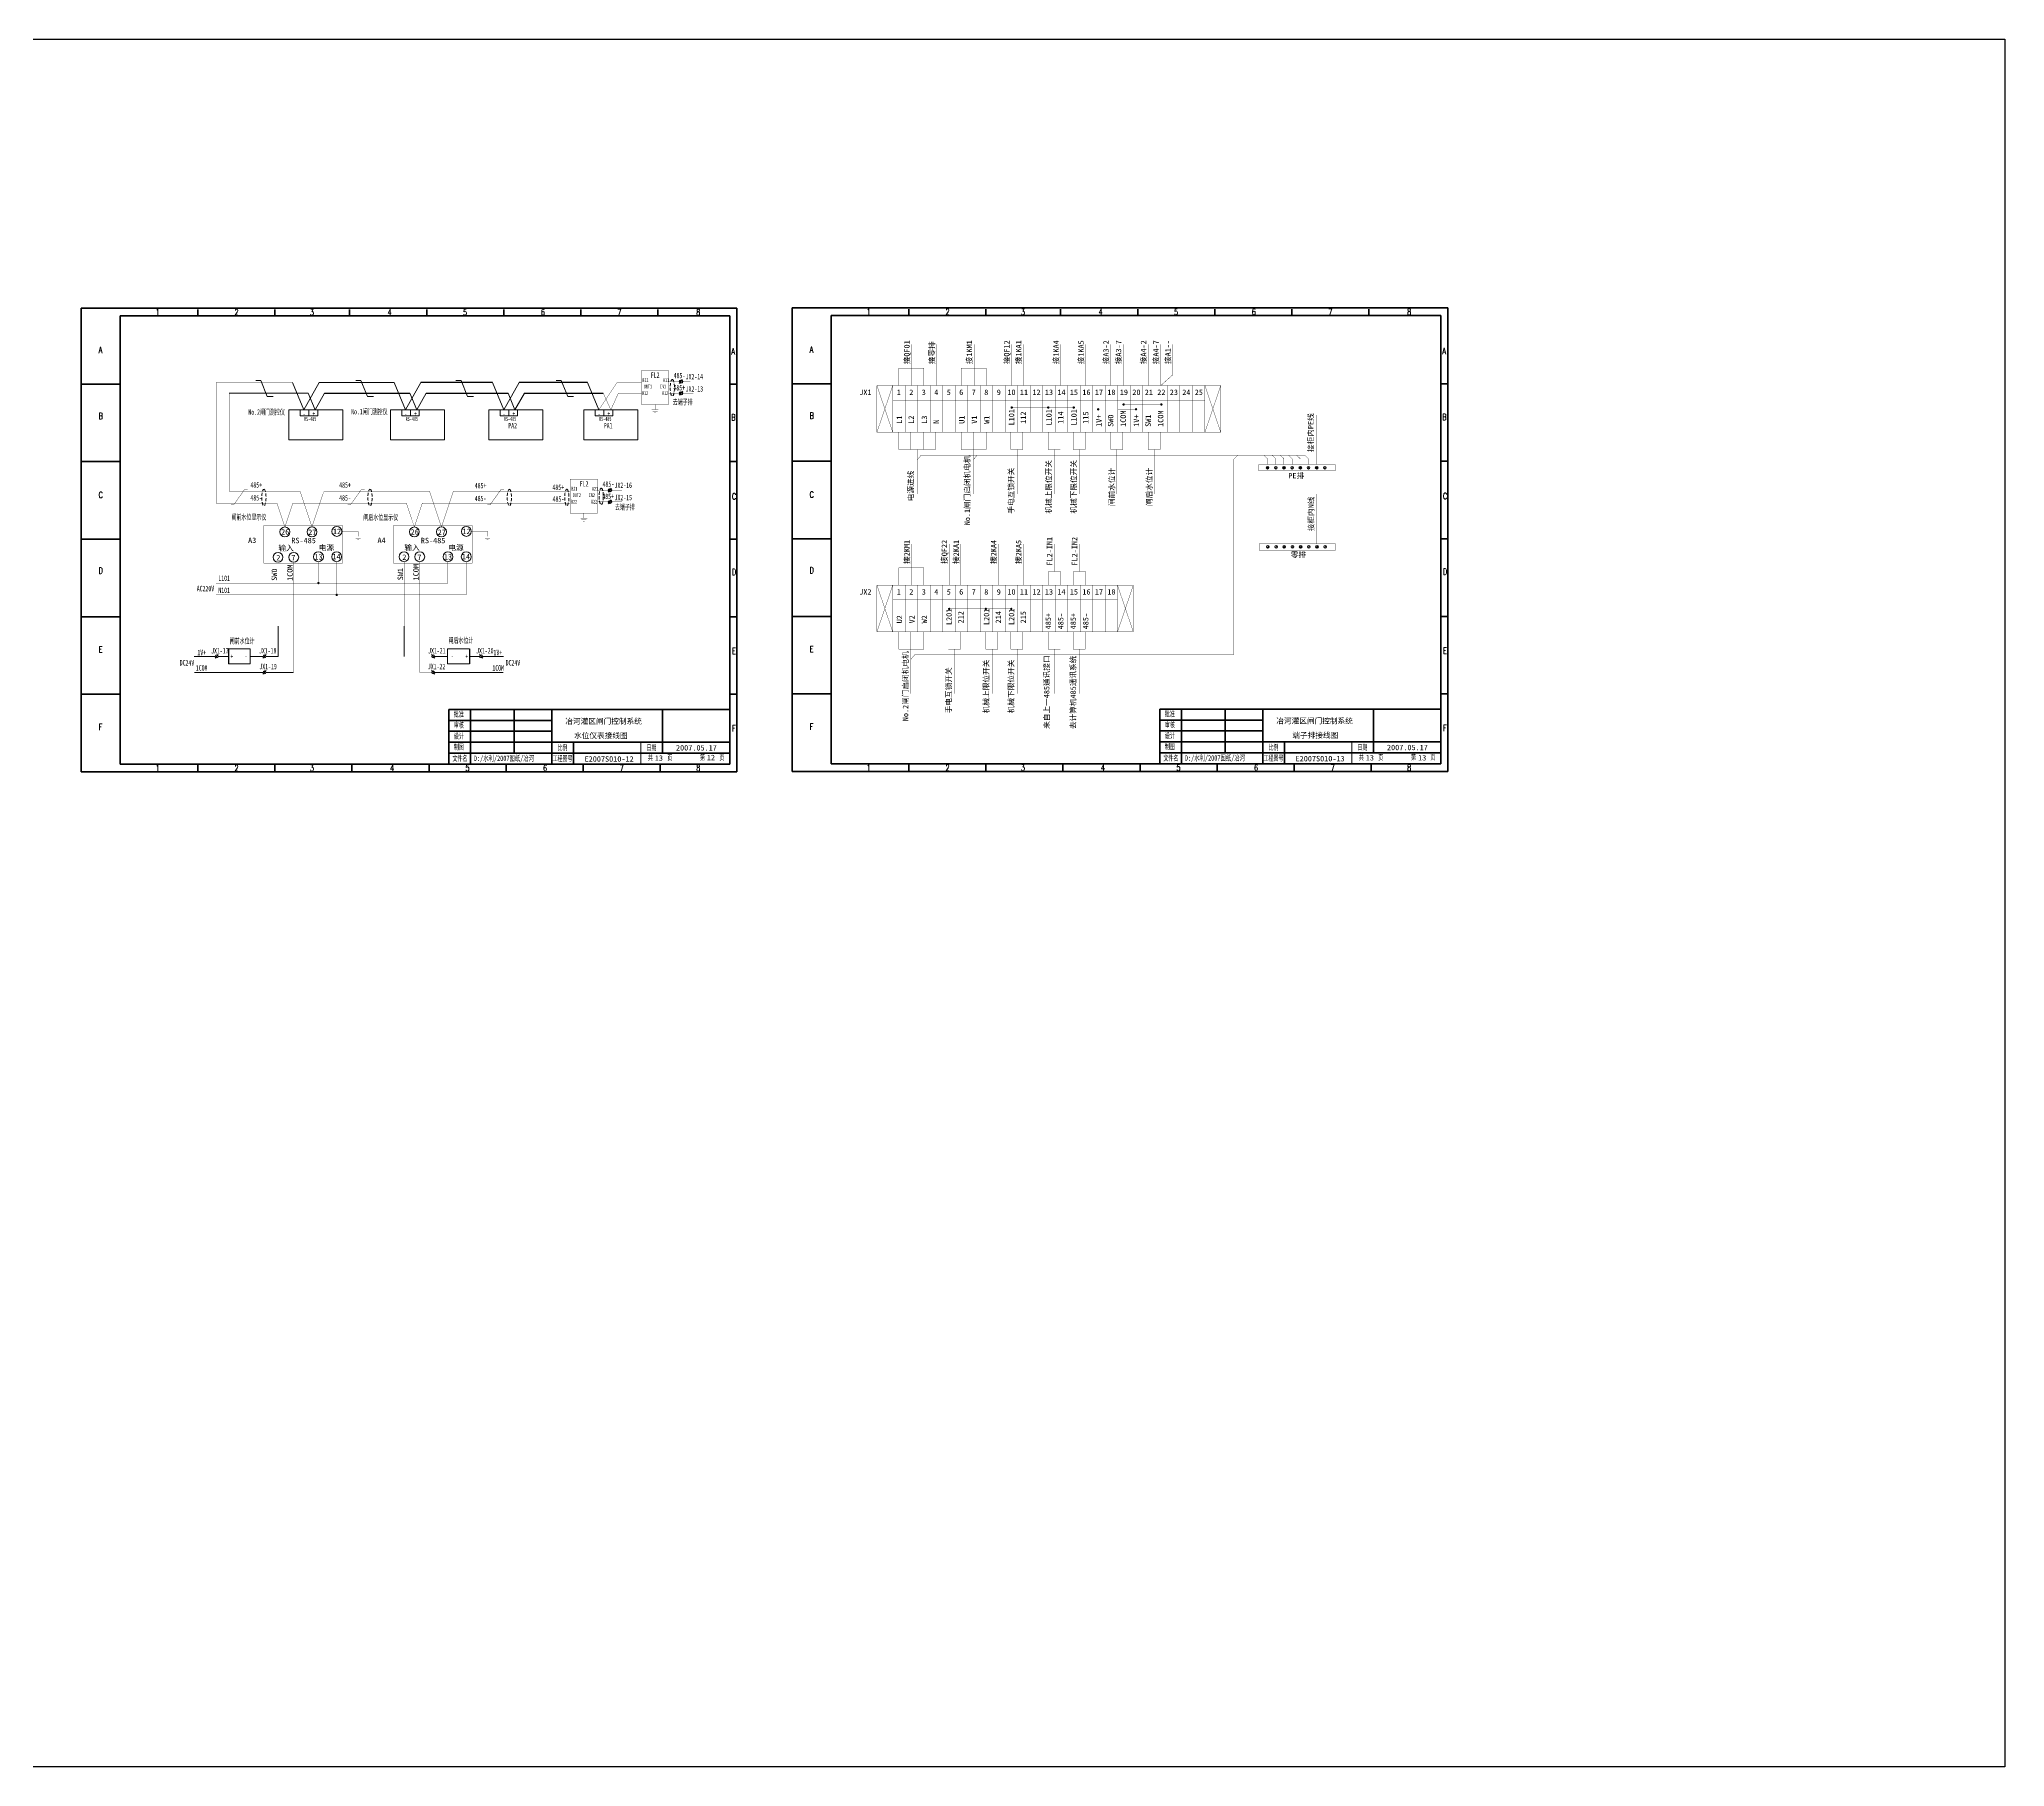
# Model space of a CAD drawing. Header units: millimetres. Extents: x 351 to 10319, y -5939 to 5511.
# Drawn here: x 5793 to 7052, y -5939 to -4833 of the extents above; entities that cross this region are included whole.
import ezdxf

# ---------------------------------------------------------------- set-up
doc = ezdxf.new("R2010")
doc.units = ezdxf.units.MM
doc.linetypes.add('DASHED', pattern=[0.75, 0.5, -0.25])
doc.layers.add('40', color=7, linetype='Continuous')
doc.layers.add('41', color=7, linetype='Continuous')
doc.styles.add('HZ', font='txt.shx', dxfattribs={"width": 0.65, "bigfont": 'hztxt.shx'})
doc.styles.add('song', font='SimSun.ttf', dxfattribs={"width": 0.65})
doc.styles.add('仿宋', font='SIMFANG.TTF', dxfattribs={"width": 0.65})

# ---------------------------------------------------------------- blocks, each defined once
blk = doc.blocks.new('A3图框')
at = {"color": 0, "lineweight": 50}
for p, q in [((167.9, 122.9), (-252.1, 122.9)), ((-177.4, 121.9), (-177.4, 117.9)), ((-128.1, 121.9), (-128.1, 117.9)), ((-80.2, 121.9), (-80.2, 117.9)), ((-30.8, 121.9), (-30.8, 117.9)), ((18.5, 121.9), (18.5, 117.9)), ((67.9, 121.9), (67.9, 117.9)), ((117.3, 121.9), (117.3, 117.9)), ((-227.1, 74.2), (-252.1, 74.2)), ((167.9, 74.2), (163.3, 74.2)), ((-227.1, 24.6), (-252.1, 24.6)), ((167.9, 24.6), (163.3, 24.6)), ((-227.1, -25.1), (-252.1, -25.1)), ((167.5, -25.1), (163.3, -25.1)), ((-227.1, -74.8), (-252.1, -74.8)), ((167.9, -74.8), (163.3, -74.8)), ((-227.1, -124.4), (-252.1, -124.4)), ((167.9, -124.4), (163.3, -124.4)), ((167.9, -174.1), (-252.1, -174.1)), ((-177.4, -169.1), (-177.4, -174.1)), ((-128.1, -169.1), (-128.1, -174.1)), ((-78.7, -169.1), (-78.7, -174.1)), ((-29.3, -169.1), (-29.3, -174.1)), ((20, -169.1), (20, -174.1)), ((69.4, -169.1), (69.4, -174.1)), ((118.8, -169.1), (118.8, -174.1))]:
    blk.add_line(p, q, dxfattribs=at)
at = {"lineweight": 20}
blk.add_line((106.3, -155.1), (106.3, -169.1), dxfattribs=at)
at = {"layer": '40', "color": 0, "lineweight": 50}
for p, q in [((163.3, 117.9), (-227.1, 117.9)), ((163.3, -169.1), (163.3, 117.9)), ((-16.7, -134.1), (163.3, -134.1)), ((-16.7, -169.1), (-16.7, -134.1)), ((-2.7, -169.1), (-2.7, -134.1)), ((25.3, -162.1), (25.3, -134.1)), ((49.3, -169.1), (49.3, -134.1)), ((120.3, -162.1), (120.3, -134.1)), ((-16.7, -141.1), (49.3, -141.1)), ((-16.7, -148.1), (49.3, -148.1)), ((-16.7, -155.1), (163.3, -155.1)), ((-16.7, -162.1), (163.3, -162.1)), ((63.3, -169.1), (63.3, -155.1)), ((63.3, -169.1), (63.3, -155.1)), ((120.3, -162.1), (120.3, -155.1)), ((-227.1, -169.1), (163.3, -169.1))]:
    blk.add_line(p, q, dxfattribs=at)
at = {"layer": '41', "color": 0, "lineweight": 50}
for p, q in [((-252.1, 122.9), (-252.1, -174.1)), ((-227.1, 117.9), (-227.1, -169.1)), ((167.9, 122.9), (167.9, -174.1))]:
    blk.add_line(p, q, dxfattribs=at)
at = {"color": 0, "lineweight": 50, "style": 'HZ', "width": 0.75}
for s, p in [('1', (-204.5, 118.3)), ('2', (-153.9, 118.3)), ('3', (-105.6, 118.3)), ('4', (-55.8, 118.3)), ('5', (-7.5, 118.3)), ('6', (42.3, 118.3)), ('7', (91.3, 118.3)), ('8', (141.8, 118.3)), ('A', (-241, 94.1)), ('A', (164.3, 93.2)), ('B', (-241, 51.8)), ('B', (164.3, 50.9)), ('C', (-241, 1.3)), ('C', (164.7, 0.3)), ('D', (-241, -47.2)), ('D', (164.7, -48.1)), ('E', (-241, -97.7)), ('E', (164.7, -98.7)), ('F', (-241, -147.3)), ('F', (164.7, -148.2)), ('1', (-204.5, -173.6)), ('2', (-153.9, -173.6)), ('3', (-105.6, -173.6)), ('4', (-54.3, -173.6)), ('5', (-6, -173.6)), ('6', (43.7, -173.6)), ('7', (92.8, -173.6)), ('8', (141.8, -173.6))]:
    blk.add_text(s, height=4, dxfattribs=at).set_placement(p)
at = {"layer": '41', "color": 0, "lineweight": 20, "style": '仿宋', "width": 0.65}
for s, p in [('批准', (-13.4, -138.9)), ('设计', (-13.4, -152.9)), ('审核', (-13.4, -145.9)), ('文件名', (-14.3, -167.2)), ('制图', (-13.4, -159.9)), ('工程图号', (49.8, -167.2)), ('比例', (53, -160.3)), ('日期', (110, -160.3)), ('共     页', (110.8, -166.8)), ('第     页', (144.2, -166.6))]:
    blk.add_text(s, height=3.5, dxfattribs=at).set_placement(p)
blk = doc.blocks.new('接地')
at = {"const_width": 0.202}
for points in [[(-2.2, 1.1), (2.2, 1.1)], [(-1.6, 0), (1.6, 0)], [(0, 4.3), (0, 1.1)], [(-0.5, -1.1), (0.5, -1.1)]]:
    blk.add_lwpolyline(points, dxfattribs=at)
at = {"flags": 9}
blk.add_attdef('S', (0, 4.3), '', height=0.0000576, dxfattribs=at)
blk = doc.blocks.new('辅助符号2')
blk.add_line((-1, 6.1), (1.5, 4.1))
at = {"const_width": 0.202}
blk.add_lwpolyline([(0.2, 4.2), (0.2, -2.6)], dxfattribs=at)
blk.add_circle((0.2, 5.1), 0.96)
at = {"flags": 9}
blk.add_attdef('S', (0.2, 6.1), '', height=0.0000576, dxfattribs=at)

msp = doc.modelspace()

# ---------------------------------------------------------------- linework, layer by layer
at = {"color": 0, "lineweight": 20}
for p, q in [((5914.999, -5059.73), (5965.658, -5059.73)), ((5931.999, -5051.596), (5935.284, -5051.596)), ((5935.284, -5051.596), (5939.39, -5061.721)), ((5955.633, -5052.934), (5962.822, -5070.361)), ((5962.822, -5070.361), (5972.722, -5052.934)), ((5965.658, -5059.73), (5970.043, -5070.361)), ((5970.043, -5070.361), (5976.082, -5059.73)), ((5972.722, -5052.934), (6020.703, -5052.934)), ((5996.148, -5051.596), (5999.433, -5051.596)), ((5999.433, -5051.596), (6003.539, -5061.721)), ((6020.703, -5052.934), (6027.892, -5070.361)), ((6027.892, -5070.361), (6037.793, -5052.934)), ((6030.728, -5059.73), (6035.114, -5070.361)), ((6035.114, -5070.361), (6041.153, -5059.73)), ((6060.296, -5051.596), (6063.581, -5051.596)), ((6063.581, -5051.596), (6067.687, -5061.721)), ((6083.684, -5052.934), (6090.872, -5070.361)), ((6090.872, -5070.361), (6100.773, -5052.934)), ((6093.709, -5059.73), (6098.094, -5070.361)), ((6098.094, -5070.361), (6104.133, -5059.73)), ((6124.445, -5051.596), (6127.729, -5051.596)), ((6127.729, -5051.596), (6131.835, -5061.721)), ((6144.627, -5052.934), (6151.816, -5070.361)), ((5939.39, -5061.721), (5943.222, -5061.721)), ((5966.094, -5074.14), (5966.094, -5070.423)), ((6003.539, -5061.721), (6007.371, -5061.721)), ((6031.164, -5074.14), (6031.164, -5070.423)), ((6067.687, -5061.721), (6071.519, -5061.721)), ((6094.144, -5074.14), (6094.144, -5070.423)), ((6131.835, -5061.721), (6135.668, -5061.721)), ((6151.816, -5070.361), (6151.816, -5070.361)), ((6155.088, -5074.14), (6155.088, -5070.423)), ((5946.284, -5208.843), (5946.284, -5228.214)), ((6027.003, -5208.843), (6027.003, -5228.214)), ((5906.087, -5228.214), (5892.633, -5228.214)), ((5905.98, -5229.353), (5908.032, -5227.076)), ((5914.469, -5228.214), (5907.926, -5228.214)), ((5928.545, -5228.214), (5936.753, -5228.214)), ((5936.646, -5229.353), (5938.698, -5227.076)), ((5938.591, -5228.214), (5946.284, -5228.214)), ((6046.722, -5229.353), (6044.67, -5227.076)), ((6054.824, -5228.214), (6046.615, -5228.214)), ((6068.899, -5228.214), (6075.443, -5228.214)), ((6077.388, -5229.353), (6075.336, -5227.076)), ((6077.281, -5228.214), (6090.735, -5228.214)), ((5892.838, -5238.516), (5936.754, -5238.516)), ((5898.875, -5238.516), (5901.998, -5238.516)), ((5936.646, -5239.609), (5938.698, -5237.332)), ((5938.59, -5238.516), (5956.082, -5238.516)), ((6046.722, -5239.609), (6044.67, -5237.332)), ((6090.531, -5238.516), (6046.614, -5238.516)), ((6084.494, -5238.516), (6081.37, -5238.516))]:
    msp.add_line(p, q, dxfattribs=at)
for p, q in [((5976.082, -5059.73), (6030.728, -5059.73)), ((6083.684, -5052.934), (6037.793, -5052.934)), ((6041.153, -5059.73), (6093.709, -5059.73)), ((6144.627, -5052.934), (6100.773, -5052.934)), ((6104.133, -5059.73), (6154.652, -5059.73)), ((5914.469, -5223.361), (5914.469, -5232.956)), ((6068.899, -5223.361), (6068.899, -5232.956))]:
    msp.add_line(p, q)
msp.add_lwpolyline([(2031.384, -4833.095), (7052.34, -4833.095), (7052.34, -5939.234), (2031.384, -5939.234)], close=True)
at = {"const_width": 0.2}
for points in [[(6196.402, -5045.181), (6196.402, -5066.898), (6179.035, -5066.898), (6179.035, -5045.181), (6196.402, -5045.181)], [(6150.85, -5114.726), (6150.85, -5136.442), (6133.483, -5136.442), (6133.483, -5114.726), (6150.85, -5114.726)]]:
    msp.add_lwpolyline(points, close=True, dxfattribs=at)
at = {"lineweight": 20}
for points, const_width in [([(6511.736, -5054.855), (6519.258, -5048.087)], 0.2), ([(6196.402, -5052.934), (6196.514, -5052.934)], 0.2), ([(6196.402, -5060.507), (6196.549, -5060.507)], 0.2), ([(6196.499, -5052.28), (6203.493, -5052.28)], 0.2), ([(6196.549, -5059.726), (6203.537, -5059.726)], 0.2), ([(6205.414, -5052.28), (6210.468, -5052.28)], 0.2), ([(6205.458, -5059.726), (6209.815, -5059.726)], 0.2), ([(6416.299, -5068.885), (6456, -5068.893)], 0.2), ([(6471.682, -5070.038), (6495.892, -5070.026)], 0.2), ([(6487.559, -5066.908), (6512.143, -5066.908)], 0.2), ([(6558.505, -5227.227), (6558.505, -5102.064), (6561.17, -5099.395)], 0.2), ([(5906.545, -5122.479), (5906.586, -5122.479)], 0.2), ([(5914.999, -5122.479), (5960.403, -5122.479)], 0.2), ([(5926.87, -5121.412), (5924.88, -5121.412), (5917.984, -5131.063), (5916.077, -5131.063)], 0.2), ([(5968.033, -5145.337), (5960.403, -5122.479)], 0.2), ([(5968.033, -5145.337), (5975.662, -5122.479)], 0.2), ([(5975.662, -5122.479), (5986.131, -5122.479)], 0.2), ([(5986.131, -5122.479), (6043.364, -5122.479)], 0.2), ([(6001.723, -5121.368), (5999.733, -5121.368), (5992.837, -5131.02), (5990.929, -5131.02)], 0.2), ([(6050.994, -5145.337), (6043.364, -5122.479)], 0.2), ([(6050.994, -5145.337), (6058.623, -5122.479)], 0.2), ([(6058.623, -5122.479), (6089.266, -5122.479)], 0.2), ([(6091.074, -5121.454), (6089.084, -5121.454), (6082.188, -5131.106), (6080.281, -5131.106)], 0.2), ([(6089.266, -5122.479), (6123.531, -5122.479)], 0.2), ([(6121.576, -5122.479), (6133.483, -5122.479)], 0.2), ([(6150.85, -5122.479), (6150.963, -5122.479)], 0.2), ([(6150.948, -5121.825), (6157.942, -5121.825)], 0.2), ([(6159.863, -5121.825), (6164.917, -5121.825)], 0.2), ([(5906.545, -5130.052), (5945.568, -5130.052)], 0.2), ([(5950.679, -5145.365), (5945.568, -5130.052)], 0.2), ([(5950.679, -5145.365), (5955.79, -5130.052)], 0.2), ([(5955.79, -5130.052), (5986.131, -5130.052)], 0.2), ([(5986.131, -5130.052), (6028.528, -5130.052)], 0.2), ([(6033.639, -5145.365), (6028.528, -5130.052)], 0.2), ([(6033.639, -5145.365), (6038.75, -5130.052)], 0.2), ([(6038.75, -5130.052), (6089.266, -5130.052)], 0.2), ([(6089.266, -5130.052), (6101.703, -5130.052)], 0.2), ([(6101.703, -5130.052), (6133.483, -5130.052)], 0.2), ([(6150.85, -5130.052), (6150.998, -5130.052)], 0.2), ([(6150.998, -5129.27), (6157.986, -5129.27)], 0.2), ([(6159.907, -5129.27), (6164.264, -5129.27)], 0.2), ([(5937.24, -5144.507), (5987.647, -5144.507), (5987.647, -5168.517), (5937.24, -5168.542), (5937.24, -5144.507)], 0.25), ([(5987.122, -5148.149), (5997.566, -5148.149)], 0.2), ([(6020.201, -5144.507), (6070.608, -5144.507), (6070.608, -5168.517), (6020.201, -5168.542), (6020.201, -5144.507)], 0.25), ([(6070.083, -5148.149), (6080.526, -5148.149)], 0.2), ([(5946.284, -5167.937), (5946.284, -5208.843)], 0.2), ([(5956.365, -5167.937), (5956.365, -5208.843)], 0.2), ([(5972.169, -5167.612), (5972.169, -5181.286)], 0.2), ([(5983.884, -5167.612), (5983.884, -5188.859)], 0.2), ([(6027.003, -5167.612), (6027.003, -5208.843)], 0.2), ([(6037.085, -5167.612), (6037.085, -5208.843)], 0.2), ([(6055.13, -5167.612), (6055.13, -5181.286)], 0.2), ([(6066.845, -5167.612), (6066.845, -5188.859)], 0.2), ([(5906.545, -5181.286), (6055.13, -5181.286)], 0.2), ([(5906.545, -5188.859), (6066.845, -5188.859)], 0.2), ([(6376.252, -5197.858), (6416, -5197.866)], 0.2), ([(5956.365, -5208.843), (5956.365, -5238.516)], 0.2), ([(6037.085, -5208.843), (6037.085, -5238.516)], 0.2)]:
    msp.add_lwpolyline(points, dxfattribs=dict(at, const_width=const_width))
at = {"const_width": 0.2}
for points in [[(5914.999, -5052.934), (5908.794, -5052.934), (5906.586, -5052.934), (5906.586, -5130.052)], [(5914.344, -5052.934), (5955.633, -5052.934), (5962.822, -5070.361)], [(5914.999, -5059.73), (5914.999, -5122.479)], [(5914.999, -5059.73), (5965.658, -5059.73)], [(5931.999, -5051.596), (5935.284, -5051.596), (5939.39, -5061.721), (5943.222, -5061.721)], [(6151.816, -5070.361), (6151.816, -5070.361), (6151.816, -5070.361), (6144.627, -5052.934), (6100.773, -5052.934), (6090.872, -5070.361), (6083.684, -5052.934), (6037.793, -5052.934), (6027.892, -5070.361), (6020.703, -5052.934), (5972.722, -5052.934), (5962.822, -5070.361)], [(5965.658, -5059.73), (5970.043, -5070.361), (5976.082, -5059.73), (6030.728, -5059.73), (6035.114, -5070.361), (6041.153, -5059.73), (6093.709, -5059.73), (6098.094, -5070.361), (6104.133, -5059.73), (6154.652, -5059.73), (6159.508, -5070.361), (6159.508, -5070.361), (6159.508, -5070.361)], [(5996.148, -5051.596), (5999.433, -5051.596), (6003.539, -5061.721), (6007.371, -5061.721)], [(6060.296, -5051.596), (6063.581, -5051.596), (6067.687, -5061.721), (6071.519, -5061.721)], [(6124.445, -5051.596), (6127.729, -5051.596), (6131.835, -5061.721), (6135.668, -5061.721)], [(6151.816, -5070.361), (6163.405, -5052.934), (6179.035, -5052.934)], [(6159.508, -5070.361), (6164.273, -5059.73), (6179.035, -5059.73)], [(6439.736, -5173.984), (6447.736, -5173.984)], [(6455.736, -5173.984), (6463.736, -5173.984)], [(5946.284, -5208.843), (5946.284, -5228.214), (5938.591, -5228.214)], [(6027.003, -5208.843), (6027.003, -5228.214), (6027.003, -5228.214)], [(5914.469, -5223.361), (5928.545, -5223.361), (5928.545, -5232.956), (5914.469, -5232.956), (5914.469, -5223.361)], [(6068.899, -5223.361), (6054.824, -5223.361), (6054.824, -5232.956), (6068.899, -5232.956), (6068.899, -5223.361)], [(5892.633, -5228.214), (5906.087, -5228.214)], [(5907.925, -5228.199), (5914.469, -5228.199)], [(5928.545, -5228.214), (5936.753, -5228.214)], [(6027.003, -5228.214), (6044.777, -5228.214)], [(6054.824, -5228.214), (6046.615, -5228.214)], [(6075.443, -5228.199), (6068.899, -5228.199)], [(6090.735, -5228.214), (6077.281, -5228.214)], [(5892.838, -5238.516), (5936.754, -5238.516)], [(5938.59, -5238.516), (5956.365, -5238.516)], [(6037.085, -5238.516), (6044.778, -5238.516)], [(6090.531, -5238.516), (6046.614, -5238.516)]]:
    msp.add_lwpolyline(points, dxfattribs=at)
at = {"color": 0, "lineweight": 20}
for points in [[(5953.203, -5070.361), (5987.824, -5070.361), (5987.824, -5089.589), (5953.203, -5089.589)], [(5960.476, -5070.423), (5971.712, -5070.423), (5971.712, -5074.14), (5960.476, -5074.14)], [(6018.274, -5070.361), (6052.895, -5070.361), (6052.895, -5089.589), (6018.274, -5089.589)], [(6025.546, -5070.423), (6036.782, -5070.423), (6036.782, -5074.14), (6025.546, -5074.14)], [(6081.254, -5070.361), (6115.875, -5070.361), (6115.875, -5089.589), (6081.254, -5089.589)], [(6088.526, -5070.423), (6099.762, -5070.423), (6099.762, -5074.14), (6088.526, -5074.14)], [(6142.197, -5070.361), (6176.818, -5070.361), (6176.818, -5089.589), (6142.197, -5089.589)], [(6149.47, -5070.423), (6160.706, -5070.423), (6160.706, -5074.14), (6149.47, -5074.14)]]:
    msp.add_lwpolyline(points, close=True, dxfattribs=at)
at = {"lineweight": 20, "const_width": 0.75}
for points in [[(6415.924, -5068.885, 1), (6416.674, -5068.885, 1)], [(6439.3, -5068.885, 1), (6440.05, -5068.885, 1)], [(6455.625, -5068.893, 1), (6456.375, -5068.893, 1)], [(6471.307, -5070.038, 1), (6472.057, -5070.038, 1)], [(6487.559, -5066.92, 1), (6488.309, -5066.92, 1)], [(6495.517, -5070.026, 1), (6496.267, -5070.026, 1)], [(6511.768, -5066.908, 1), (6512.518, -5066.908, 1)], [(5971.794, -5181.286, 1), (5972.544, -5181.286, 1)], [(5983.509, -5188.859, 1), (5984.259, -5188.859, 1)], [(6375.877, -5197.858, 1), (6376.627, -5197.858, 1)], [(6399.3, -5197.858, 1), (6400.05, -5197.858, 1)], [(6415.625, -5197.866, 1), (6416.375, -5197.866, 1)]]:
    msp.add_lwpolyline(points, format="xyb", close=True, dxfattribs=at)
at = {"color": 0, "lineweight": 20}
for points in [[(5914.469, -5223.361), (5928.545, -5223.361), (5928.545, -5232.956), (5914.469, -5232.956)], [(6068.899, -5223.361), (6054.824, -5223.361), (6054.824, -5232.956), (6068.899, -5232.956)]]:
    msp.add_lwpolyline(points, dxfattribs=at)
at = {"lineweight": 20}
for centre in [(5950.679, -5148.527), (5968.033, -5148.499), (5983.961, -5148.222), (6033.639, -5148.527), (6050.994, -5148.499), (6066.922, -5148.222), (5946.284, -5164.775), (5956.365, -5164.775), (5972.211, -5164.451), (5983.884, -5164.451), (6027.003, -5164.451), (6037.085, -5164.451), (6055.171, -5164.451), (6066.845, -5164.451)]:
    msp.add_circle(centre, 3.162, dxfattribs=at)
at = {"color": 0, "lineweight": 20}
for centre in [(5907.006, -5228.214), (5937.672, -5228.214), (6045.696, -5228.214), (6076.362, -5228.214), (5937.672, -5238.471), (6045.696, -5238.471)]:
    msp.add_circle(centre, 0.919, dxfattribs=at)
at = {"linetype": 'DASHED', "lineweight": 20, "ltscale": 4}
for centre in [(6198.874, -5056.246), (5937.261, -5126.509), (6005.217, -5126.509), (6094.471, -5126.509), (6131.294, -5126.478), (6153.323, -5125.791)]:
    msp.add_ellipse(centre, major_axis=(0, 5.253), ratio=0.25714078, dxfattribs=at)
at = {"layer": '40', "lineweight": 20, "ltscale": 10}
for p, q in [((6580.712, -5106.713), (6579.697, -5108.121)), ((6585.949, -5106.713), (6584.934, -5108.121)), ((6591.186, -5106.713), (6590.171, -5108.121)), ((6596.423, -5106.713), (6595.408, -5108.121)), ((6601.66, -5106.713), (6600.645, -5108.121)), ((6606.897, -5106.713), (6605.882, -5108.121)), ((6612.135, -5106.713), (6611.119, -5108.121)), ((6617.372, -5106.713), (6616.356, -5108.121)), ((6580.916, -5157.436), (6579.901, -5158.845)), ((6586.153, -5157.436), (6585.138, -5158.845)), ((6591.39, -5157.436), (6590.375, -5158.845)), ((6596.627, -5157.436), (6595.612, -5158.845)), ((6601.864, -5157.436), (6600.849, -5158.845)), ((6607.101, -5157.436), (6606.086, -5158.845)), ((6612.338, -5157.436), (6611.323, -5158.845)), ((6617.575, -5157.436), (6616.56, -5158.845))]:
    msp.add_line(p, q, dxfattribs=at)
at = {"layer": '40', "lineweight": 20, "ltscale": 10, "const_width": 0.2}
for points in [[(6352.197, -5043.6), (6352.197, -5028.488)], [(6368.211, -5054.869), (6368.211, -5028.488)], [(6392.197, -5043.6), (6392.197, -5028.488)], [(6416.181, -5054.869), (6416.181, -5028.488)], [(6423.736, -5054.869), (6423.736, -5028.488)], [(6447.736, -5054.869), (6447.736, -5028.488)], [(6463.736, -5054.869), (6463.736, -5028.488)], [(6479.736, -5054.869), (6479.736, -5028.488)], [(6487.736, -5054.869), (6487.736, -5028.488)], [(6503.736, -5054.869), (6503.736, -5028.488)], [(6511.736, -5054.869), (6511.736, -5028.488)], [(6519.258, -5048.087), (6519.258, -5028.488)], [(6343.93, -5054.855), (6343.93, -5043.6)], [(6359.939, -5054.85), (6359.939, -5043.656), (6343.93, -5043.656)], [(6352.197, -5054.855), (6352.197, -5043.6)], [(6383.93, -5054.855), (6383.93, -5043.6)], [(6399.939, -5054.85), (6399.939, -5043.656), (6383.93, -5043.656)], [(6392.197, -5054.855), (6392.197, -5043.6)], [(6329.949, -5054.855), (6550.151, -5054.855)], [(6329.949, -5054.855), (6366.689, -5054.855)], [(6329.949, -5084.67), (6340.05, -5054.855)], [(6329.949, -5054.855), (6340.05, -5084.67)], [(6329.949, -5054.855), (6329.949, -5084.67)], [(6340.05, -5054.855), (6340.05, -5084.67)], [(6348.05, -5054.855), (6348.05, -5084.67)], [(6356.05, -5054.855), (6356.05, -5084.67)], [(6364.05, -5054.855), (6364.05, -5084.67)], [(6372.05, -5054.855), (6372.05, -5084.67)], [(6380.05, -5054.855), (6380.05, -5084.67)], [(6388.05, -5054.855), (6388.05, -5084.67)], [(6396.05, -5054.855), (6396.05, -5084.67)], [(6404.05, -5054.855), (6404.05, -5084.67)], [(6412.05, -5054.855), (6412.05, -5084.67)], [(6420.05, -5054.855), (6420.05, -5084.67)], [(6428.05, -5054.855), (6428.05, -5084.67)], [(6436.05, -5054.855), (6436.05, -5084.67)], [(6444.05, -5054.855), (6444.05, -5084.67)], [(6452.05, -5054.855), (6452.05, -5084.67)], [(6460.05, -5054.855), (6460.05, -5084.67)], [(6468.05, -5054.855), (6468.05, -5084.67)], [(6476.05, -5054.855), (6476.05, -5084.67)], [(6484.05, -5054.855), (6484.05, -5084.67)], [(6492.05, -5054.855), (6492.05, -5084.67)], [(6500.05, -5054.855), (6500.05, -5084.67)], [(6508.05, -5054.855), (6508.05, -5084.67)], [(6516.05, -5054.855), (6516.05, -5084.67)], [(6524.05, -5054.855), (6524.05, -5084.67)], [(6532.05, -5054.855), (6532.05, -5084.67)], [(6540.05, -5054.855), (6540.05, -5084.67)], [(6540.05, -5054.855), (6550.151, -5084.67)], [(6540.05, -5084.67), (6550.151, -5054.855)], [(6540.05, -5054.855), (6540.05, -5084.67)], [(6550.151, -5054.855), (6550.151, -5084.67)], [(6340.05, -5064.242), (6540.05, -5064.242)], [(6611.539, -5105.502), (6611.539, -5073.574)], [(6550.151, -5084.67), (6329.949, -5084.67)], [(6343.992, -5084.589), (6343.992, -5095.783), (6367.525, -5095.783), (6367.525, -5084.67)], [(6351.734, -5084.584), (6351.734, -5095.839)], [(6360.002, -5084.584), (6360.002, -5095.839)], [(6383.992, -5084.589), (6383.992, -5095.783), (6400.002, -5095.783)], [(6391.734, -5084.584), (6391.734, -5095.839)], [(6400.002, -5084.584), (6400.002, -5095.839)], [(6415.671, -5084.589), (6415.671, -5095.783), (6423.414, -5095.783)], [(6423.414, -5084.584), (6423.414, -5095.839)], [(6439.671, -5084.589), (6439.671, -5095.783), (6447.414, -5095.783)], [(6447.414, -5084.584), (6447.414, -5095.839)], [(6455.671, -5084.589), (6455.671, -5095.783), (6463.414, -5095.783)], [(6463.414, -5084.584), (6463.414, -5095.839)], [(6479.671, -5084.589), (6479.671, -5095.783), (6487.414, -5095.783)], [(6487.414, -5084.584), (6487.414, -5095.839)], [(6503.671, -5084.589), (6503.671, -5095.783), (6511.414, -5095.783)], [(6511.414, -5084.584), (6511.414, -5095.839)], [(6355.928, -5095.792), (6355.928, -5124.303)], [(6391.734, -5095.839), (6391.734, -5124.303)], [(6419.689, -5095.839), (6419.689, -5124.303)], [(6443.689, -5095.839), (6443.689, -5124.303)], [(6459.689, -5095.839), (6459.689, -5124.303)], [(6483.689, -5095.839), (6483.689, -5124.303)], [(6507.689, -5095.839), (6507.689, -5124.303)], [(6355.928, -5102.26), (6358.298, -5099.395)], [(6358.298, -5099.395), (6603.987, -5099.395)], [(6391.734, -5102.26), (6394.104, -5099.395)], [(6580.2, -5105.511), (6580.2, -5101.741), (6577.801, -5099.395)], [(6585.437, -5105.511), (6585.437, -5101.741), (6583.039, -5099.395)], [(6590.674, -5105.511), (6590.674, -5101.741), (6588.276, -5099.395)], [(6595.911, -5105.511), (6595.911, -5101.741), (6593.513, -5099.395)], [(6601.148, -5105.511), (6601.148, -5101.741), (6598.75, -5099.395)], [(6606.385, -5105.511), (6606.385, -5101.741), (6603.987, -5099.395)], [(6611.743, -5156.226), (6611.743, -5124.297)], [(6352.197, -5171.432), (6352.197, -5156.32)], [(6376.181, -5182.701), (6376.181, -5156.32)], [(6383.736, -5182.701), (6383.736, -5156.32)], [(6407.736, -5182.701), (6407.736, -5156.32)], [(6423.736, -5182.701), (6423.736, -5156.32)], [(6443.736, -5173.984), (6443.736, -5156.32)], [(6459.736, -5173.984), (6459.736, -5156.32)], [(6343.93, -5182.687), (6343.93, -5171.432)], [(6359.939, -5182.682), (6359.939, -5171.488), (6343.93, -5171.488)], [(6352.197, -5182.687), (6352.197, -5171.432)], [(6439.736, -5182.701), (6439.736, -5173.984)], [(6447.736, -5182.701), (6447.736, -5173.984)], [(6455.736, -5182.701), (6455.736, -5173.984)], [(6463.736, -5182.701), (6463.736, -5173.984)], [(6329.949, -5182.687), (6484.05, -5182.687)], [(6329.949, -5182.687), (6366.689, -5182.687)], [(6329.949, -5212.501), (6340.05, -5182.687)], [(6329.949, -5182.687), (6340.05, -5212.501)], [(6329.949, -5182.687), (6329.949, -5212.501)], [(6340.05, -5182.687), (6340.05, -5212.501)], [(6348.05, -5182.687), (6348.05, -5212.501)], [(6356.05, -5182.687), (6356.05, -5212.501)], [(6364.05, -5182.687), (6364.05, -5212.501)], [(6372.05, -5182.687), (6372.05, -5212.501)], [(6380.05, -5182.687), (6380.05, -5212.501)], [(6388.05, -5182.687), (6388.05, -5212.501)], [(6396.05, -5182.687), (6396.05, -5212.501)], [(6404.05, -5182.687), (6404.05, -5212.501)], [(6412.05, -5182.687), (6412.05, -5212.501)], [(6420.05, -5182.687), (6420.05, -5212.501)], [(6428.05, -5182.687), (6428.05, -5212.501)], [(6436.05, -5182.687), (6436.05, -5212.501)], [(6444.05, -5182.687), (6444.05, -5212.501)], [(6452.05, -5182.687), (6452.05, -5212.501)], [(6460.05, -5182.687), (6460.05, -5212.501)], [(6468.05, -5182.687), (6468.05, -5212.501)], [(6476.05, -5182.687), (6476.05, -5212.501)], [(6484.05, -5182.687), (6494.151, -5212.501)], [(6484.05, -5212.501), (6494.151, -5182.687)], [(6484.05, -5182.687), (6484.05, -5212.501)], [(6484.05, -5182.687), (6484.05, -5212.501)], [(6484.05, -5182.687), (6484.05, -5212.501)], [(6484.05, -5182.687), (6484.05, -5212.501)], [(6484.05, -5182.687), (6494.151, -5182.687)], [(6494.151, -5182.687), (6494.151, -5212.501)], [(6340.05, -5192.074), (6484.05, -5192.074)], [(6484.05, -5212.501), (6329.949, -5212.501)], [(6343.992, -5212.42), (6343.992, -5223.615), (6360.002, -5223.615)], [(6351.734, -5212.416), (6351.734, -5223.671)], [(6351.734, -5223.671), (6351.734, -5252.135)], [(6360.002, -5212.416), (6360.002, -5223.671)], [(6375.671, -5212.42), (6375.671, -5223.615), (6383.414, -5223.615)], [(6379.689, -5223.671), (6379.689, -5252.135)], [(6383.414, -5212.416), (6383.414, -5223.671)], [(6399.671, -5212.42), (6399.671, -5223.615), (6407.414, -5223.615)], [(6403.689, -5223.671), (6403.689, -5252.135)], [(6407.414, -5212.416), (6407.414, -5223.671)], [(6415.671, -5212.42), (6415.671, -5223.615), (6423.414, -5223.615)], [(6419.689, -5223.671), (6419.689, -5252.135)], [(6423.414, -5212.416), (6423.414, -5223.671)], [(6439.671, -5212.42), (6439.671, -5223.615), (6447.414, -5223.615)], [(6443.689, -5223.671), (6443.689, -5252.135)], [(6447.414, -5212.416), (6447.414, -5223.671)], [(6455.671, -5212.42), (6455.671, -5223.615), (6463.414, -5223.615)], [(6459.689, -5223.671), (6459.689, -5252.135)], [(6463.414, -5212.416), (6463.414, -5223.671)], [(6494.151, -5212.501), (6484.05, -5212.501)], [(6351.734, -5230.092), (6354.104, -5227.227)], [(6354.104, -5227.227), (6558.505, -5227.227)]]:
    msp.add_lwpolyline(points, dxfattribs=at)
for points in [[(6574.61, -5105.432), (6623.405, -5105.432), (6623.405, -5109.454), (6574.61, -5109.454), (6574.61, -5105.432)], [(6574.813, -5156.155), (6623.609, -5156.155), (6623.609, -5160.178), (6574.813, -5160.178), (6574.813, -5156.155)]]:
    msp.add_lwpolyline(points, close=True, dxfattribs=at)
at = {"layer": '40', "lineweight": 20, "ltscale": 10}
for centre in [(6580.205, -5107.417), (6585.442, -5107.417), (6590.679, -5107.417), (6595.916, -5107.417), (6601.153, -5107.417), (6606.39, -5107.417), (6611.627, -5107.417), (6616.864, -5107.417), (6580.409, -5158.14), (6585.646, -5158.14), (6590.883, -5158.14), (6596.12, -5158.14), (6601.357, -5158.14), (6606.594, -5158.14), (6611.831, -5158.14), (6617.068, -5158.14)]:
    msp.add_circle(centre, 0.868, dxfattribs=at)

# ---------------------------------------------------------------- block references
at = {"rotation": 90}
for p in [(6209.585, -5052.519), (6209.629, -5059.962), (6164.033, -5122.064), (6164.077, -5129.507)]:
    msp.add_blockref('辅助符号2', p, dxfattribs=at)
at = {"layer": '40', "lineweight": 20, "ltscale": 10}
for name, p in [('A3图框', (6072.363, -5128.113)), ('A3图框', (6527.802, -5127.894)), ('接地', (6187.804, -5071.219)), ('接地', (6142.253, -5140.764)), ('接地', (5997.566, -5152.47)), ('接地', (6080.526, -5152.47))]:
    msp.add_blockref(name, p, dxfattribs=at)

# ---------------------------------------------------------------- texts
at = {"lineweight": 9, "style": 'song'}
for s, p in [('接QF01', (6350.874, -5041.185)), ('接零排', (6366.888, -5041.185)), ('接1KM1', (6390.874, -5041.185)), ('接QF12', (6414.857, -5041.185)), ('接1KA1', (6422.412, -5041.185)), ('接1KA4', (6446.412, -5041.185)), ('接1KA5', (6462.412, -5041.185)), ('接A3-2', (6478.412, -5041.185)), ('接A3-7', (6486.412, -5041.185)), ('接A4-2', (6502.412, -5041.185)), ('接A4-7', (6510.412, -5041.185)), ('接A1--', (6518.109, -5041.01)), ('L101', (6417.852, -5080.323)), ('112', (6425.407, -5079.279)), ('L101', (6441.852, -5080.395)), ('114', (6449.407, -5079.279)), ('L101', (6457.852, -5080.395)), ('115', (6465.407, -5079.279)), ('1COM', (6489.407, -5081.251)), ('1COM', (6513.407, -5081.251)), ('L1', (6346.042, -5079.279)), ('L2', (6353.597, -5079.279)), ('L3', (6362.042, -5079.279)), ('N', (6369.597, -5079.279)), ('U1', (6386.042, -5079.279)), ('V1', (6394.042, -5079.279)), ('W1', (6402.042, -5079.279)), ('1V+', (6473.852, -5081.251)), ('SW0', (6481.407, -5081.251)), ('1V+', (6497.852, -5081.251)), ('SW1', (6505.407, -5081.251)), ('接柜内PE线', (6609.578, -5097.411)), ('电源进线', (6353.371, -5128.919)), ('No.1闸门启闭机电机', (6389.493, -5144.281)), ('手电互锁开关', (6417.656, -5136.799)), ('机械上限位开关', (6441.656, -5136.799)), ('机械下限位开关', (6457.656, -5136.799)), ('闸前水位计', (6482.16, -5132.008)), ('闸后水位计', (6506.16, -5132.008)), ('接柜内N线', (6609.782, -5148.134)), ('接2KM1', (6350.874, -5169.017)), ('接QF22', (6374.857, -5169.017)), ('接2KA1', (6382.412, -5169.017)), ('接2KA4', (6406.412, -5169.017)), ('接2KA5', (6422.412, -5169.017)), ('FL2-IN1', (6442.249, -5170.089)), ('FL2-IN2', (6458.249, -5170.089)), ('L201', (6377.852, -5208.155)), ('L201', (6401.852, -5208.155)), ('L201', (6417.852, -5208.155)), ('U2', (6346.042, -5207.111)), ('V2', (6354.042, -5207.111)), ('W2', (6362.042, -5207.111)), ('212', (6385.407, -5207.111)), ('214', (6409.407, -5207.111)), ('215', (6425.407, -5207.111)), ('485+', (6441.407, -5210.908)), ('485-', (6449.407, -5210.908)), ('485+', (6457.407, -5210.908)), ('485-', (6465.407, -5210.908)), ('No.2闸门启闭机电机', (6349.964, -5269.743)), ('手电互锁开关', (6377.656, -5264.631)), ('机械上限位开关', (6401.656, -5264.631)), ('机械下限位开关', (6417.656, -5264.631)), ('来自上一485通讯接口', (6440.396, -5274.638)), ('去计算机485通讯系统', (6457.341, -5274.795))]:
    msp.add_text(s, height=3.5, rotation=90, dxfattribs=at).set_placement(p)
at = {"linetype": 'DASHED', "ltscale": 4, "style": 'song', "width": 0.65}
for s, height, p in [('FL2', 3.5, (6185.137, -5049.867)), ('485-', 3.5, (6199.749, -5050.124)), ('B12', 2.45, (6179.503, -5060.863)), ('B11', 2.45, (6179.653, -5052.536)), ('OUT1', 2.45, (6180.658, -5056.654)), ('IN1', 2.45, (6190.911, -5056.665)), ('A12', 2.45, (6192.309, -5060.835)), ('A11', 2.45, (6192.922, -5052.617)), ('485+', 3.5, (6199.615, -5057.929)), ('No.2闸门测控仪', 3.5, (5927.307, -5073.529)), ('No.1闸门测控仪', 3.5, (5993.139, -5073.275)), ('去端子排', 3.5, (6199.165, -5067.05)), ('PA2', 3.5, (6093.812, -5082.248)), ('PA1', 3.5, (6154.969, -5082.248)), ('485+', 3.5, (5928.642, -5120.197)), ('485+', 3.5, (5985.487, -5120.267)), ('485+', 3.5, (6072.317, -5120.602)), ('485+', 3.5, (6122.092, -5121.686)), ('B21', 2.45, (6134.102, -5122.081)), ('OUT2', 2.45, (6135.107, -5126.199)), ('FL2', 3.5, (6139.586, -5119.412)), ('IN2', 2.45, (6145.36, -5126.21)), ('A21', 2.45, (6147.37, -5122.162)), ('485-', 3.5, (6154.198, -5119.669)), ('485-', 3.5, (5928.642, -5128.435)), ('485-', 3.5, (5985.487, -5128.505)), ('485-', 3.5, (6072.317, -5128.84)), ('485-', 3.5, (6122.181, -5129.223)), ('B22', 2.45, (6133.952, -5130.408)), ('A22', 2.45, (6146.758, -5130.38)), ('485+', 3.5, (6154.063, -5127.473)), ('去端子排', 3.5, (6162.11, -5134.355)), ('闸前水位显示仪', 3.5, (5916.478, -5140.798)), ('闸后水位显示仪', 3.5, (6000.925, -5140.933)), ('AC220V', 3.5, (5894.248, -5186.561)), ('N101', 3.5, (5908.071, -5187.647)), ('L101', 3.5, (5908.071, -5179.94)), ('1V+', 3.5, (5894.644, -5227.471)), ('JX1-17', 3.5, (5903.474, -5226.352)), ('闸前水位计', 3.5, (5915.344, -5220.087)), ('JX1-18', 3.5, (5934.14, -5226.352)), ('JX1-21', 3.5, (6042.458, -5226.352)), ('闸后水位计', 3.5, (6055.5, -5219.728)), ('JX1-20', 3.5, (6073.187, -5226.352)), ('1V+', 3.5, (6084.351, -5227.471)), ('DC24V', 3.5, (5883.335, -5234.091)), ('1COM', 3.5, (5893.675, -5237.39)), ('JX1-19', 3.5, (5934.367, -5236.454)), ('JX1-22', 3.5, (6042.293, -5236.454)), ('1COM', 3.5, (6083.614, -5237.39)), ('DC24V', 3.5, (6092.122, -5234.091))]:
    msp.add_text(s, height=height, dxfattribs=at).set_placement(p)
at = {"lineweight": 9, "style": 'song', "width": 0.65}
for s, p in [('JX2-14', (6207.441, -5050.847)), ('JX2-13', (6207.441, -5058.71)), ('JX2-16', (6161.89, -5120.392)), ('JX2-15', (6161.89, -5128.255))]:
    msp.add_text(s, height=3.5, dxfattribs=at).set_placement(p)
at = {"lineweight": 9, "style": 'song'}
for s, p in [('JX1', (6318.621, -5060.859)), ('1', (6342.657, -5060.859)), ('2', (6350.657, -5060.859)), ('3', (6358.657, -5060.859)), ('4', (6366.657, -5060.859)), ('5', (6374.657, -5060.859)), ('6', (6382.657, -5060.859)), ('7', (6390.657, -5060.859)), ('8', (6398.657, -5060.859)), ('9', (6406.657, -5060.859)), ('10', (6413.521, -5060.859)), ('11', (6421.521, -5060.859)), ('12', (6429.521, -5060.859)), ('13', (6437.521, -5060.859)), ('14', (6445.521, -5060.859)), ('15', (6453.521, -5060.859)), ('16', (6461.521, -5060.859)), ('17', (6469.521, -5060.859)), ('18', (6477.521, -5060.859)), ('19', (6485.521, -5060.859)), ('20', (6493.521, -5060.859)), ('21', (6501.521, -5060.859)), ('22', (6509.521, -5060.859)), ('23', (6517.521, -5060.859)), ('24', (6525.521, -5060.859)), ('25', (6533.521, -5060.859)), ('PE排', (6593.469, -5114.263)), ('零排', (6595.037, -5164.942)), ('JX2', (6318.621, -5188.691)), ('1', (6342.657, -5188.691)), ('2', (6350.657, -5188.691)), ('3', (6358.657, -5188.691)), ('4', (6366.657, -5188.691)), ('5', (6374.657, -5188.691)), ('6', (6382.657, -5188.691)), ('7', (6390.657, -5188.691)), ('8', (6398.657, -5188.691)), ('9', (6406.657, -5188.691)), ('10', (6413.521, -5188.691)), ('11', (6421.521, -5188.691)), ('12', (6429.521, -5188.691)), ('13', (6437.521, -5188.691)), ('14', (6445.521, -5188.691)), ('15', (6453.521, -5188.691)), ('16', (6461.521, -5188.691)), ('17', (6469.521, -5188.691)), ('18', (6477.521, -5188.691))]:
    msp.add_text(s, height=3.5, dxfattribs=at).set_placement(p)
at = {"color": 0, "style": 'song'}
for s, p in [('26', (5948.28, -5150.303)), ('27', (5965.635, -5150.481)), ('12', (5981.491, -5149.936)), ('26', (6031.24, -5150.303)), ('27', (6048.595, -5150.481)), ('12', (6064.452, -5149.936)), ('2', (5945.206, -5166.786)), ('7', (5954.824, -5166.786)), ('13', (5969.609, -5166.258)), ('14', (5981.139, -5166.113)), ('2', (6025.926, -5166.462)), ('7', (6035.544, -5166.462)), ('13', (6052.569, -5166.258)), ('14', (6064.1, -5166.113))]:
    msp.add_text(s, height=3.5, dxfattribs=at).set_placement(p)
for s, p in [('SW0', (5945.655, -5179.831)), ('1COM', (5955.693, -5179.898)), ('SW1', (6026.375, -5179.507)), ('1COM', (6036.413, -5179.574))]:
    msp.add_text(s, height=3.5, rotation=90, dxfattribs=at).set_placement(p)
at = {"layer": '41', "color": 0, "style": 'song'}
for s, height, width, p in [('-', 3, 0.65, (5962.219, -5074.288)), ('+', 3, 0.65, (5968.436, -5074.288)), ('-', 3, 0.65, (6027.29, -5074.288)), ('+', 3, 0.65, (6033.506, -5074.288)), ('-', 3, 0.65, (6090.27, -5074.288)), ('+', 3, 0.65, (6096.486, -5074.288)), ('-', 3, 0.65, (6151.213, -5074.288)), ('+', 3, 0.65, (6157.43, -5074.288)), ('RS-485', 2.5, 0.65, (5962.936, -5077.415)), ('RS-485', 2.5, 0.65, (6028.007, -5077.415)), ('RS-485', 2.5, 0.65, (6090.987, -5077.415)), ('RS-485', 2.5, 0.65, (6151.93, -5077.415)), ('+', 3, 0.6, (5915.956, -5229.744)), ('-', 3, 0.6, (5925.04, -5229.744)), ('-', 3, 0.6, (6057.218, -5229.744)), ('+', 3, 0.6, (6066.332, -5229.744)), ('D:/水利/2007图纸/冶河', 3.5, 0.7, (6071.719, -5295.253)), ('D:/水利/2007图纸/冶河', 3.5, 0.7, (6527.158, -5295.034))]:
    msp.add_text(s, height=height, dxfattribs=dict(at, width=width)).set_placement(p)
for s, p in [('A3', (5927.126, -5155.637)), ('输入', (5946.531, -5160.633)), ('RS-485', (5954.823, -5155.784)), ('电源', (5972.458, -5160.309)), ('A4', (6010.003, -5155.637)), ('输入', (6027.251, -5160.309)), ('RS-485', (6037.784, -5155.784)), ('电源', (6055.419, -5160.309)), ('冶河灌区闸门控制系统', (6130.341, -5271.512)), ('冶河灌区闸门控制系统', (6585.779, -5271.293)), ('水位仪表接线图', (6135.92, -5280.691)), ('2007.05.17', (6201.212, -5288.523)), ('端子排接线图', (6596.028, -5280.472)), ('2007.05.17', (6656.651, -5288.304)), ('E2007S010-12', (6142.674, -5295.685)), ('13', (6187.646, -5295.119)), ('12', (6220.973, -5294.736)), ('E2007S010-13', (6598.113, -5295.466)), ('13', (6643.085, -5294.9)), ('13', (6676.607, -5294.9))]:
    msp.add_text(s, height=3.5, dxfattribs=at).set_placement(p)

doc.saveas('drawing.dxf')
